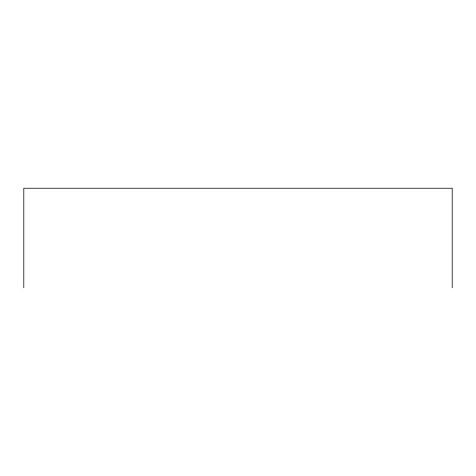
<?xml version="1.0" encoding="UTF-8"?>
<svg xmlns="http://www.w3.org/2000/svg" width="476" height="476" viewBox="0 0 476 476"><rect width="100%" height="100%" fill="white"/><g stroke="black" fill="none" stroke-linecap="round" stroke-linejoin="round"><path stroke-width="0.71" d="M452.2 287.76L452.2 188.24L23.8 188.24L23.8 287.76"/></g></svg>
